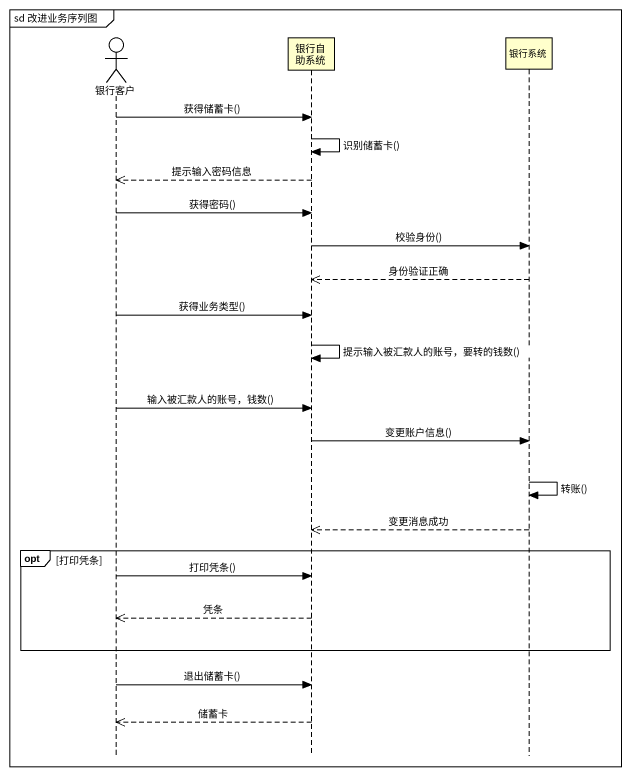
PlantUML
@startuml
mainframe sd 改进业务序列图
hide footbox
actor 银行客户
participant 银行自助系统
participant 银行系统

银行客户 -> 银行自助系统 : 获得储蓄卡()
银行自助系统 -> 银行自助系统 : 识别储蓄卡()
银行自助系统 -->> 银行客户 : 提示输入密码信息
银行客户 -> 银行自助系统 : 获得密码()
银行自助系统 -> 银行系统 : 校验身份()
银行系统 -->> 银行自助系统 : 身份验证正确
银行客户 -> 银行自助系统 : 获得业务类型()
银行自助系统 -> 银行自助系统 : 提示输入被汇款人的账号，要转的钱数()
银行客户 -> 银行自助系统 : 输入被汇款人的账号，钱数()
银行自助系统 -> 银行系统 : 变更账户信息()
银行系统 -> 银行系统 : 转账()
银行系统 -->> 银行自助系统 : 变更消息成功
opt 打印凭条
  银行客户 -> 银行自助系统 : 打印凭条()
  银行自助系统 -->> 银行客户 : 凭条
end
银行客户 -> 银行自助系统 : 退出储蓄卡()
银行自助系统 -->> 银行客户 : 储蓄卡
@enduml
